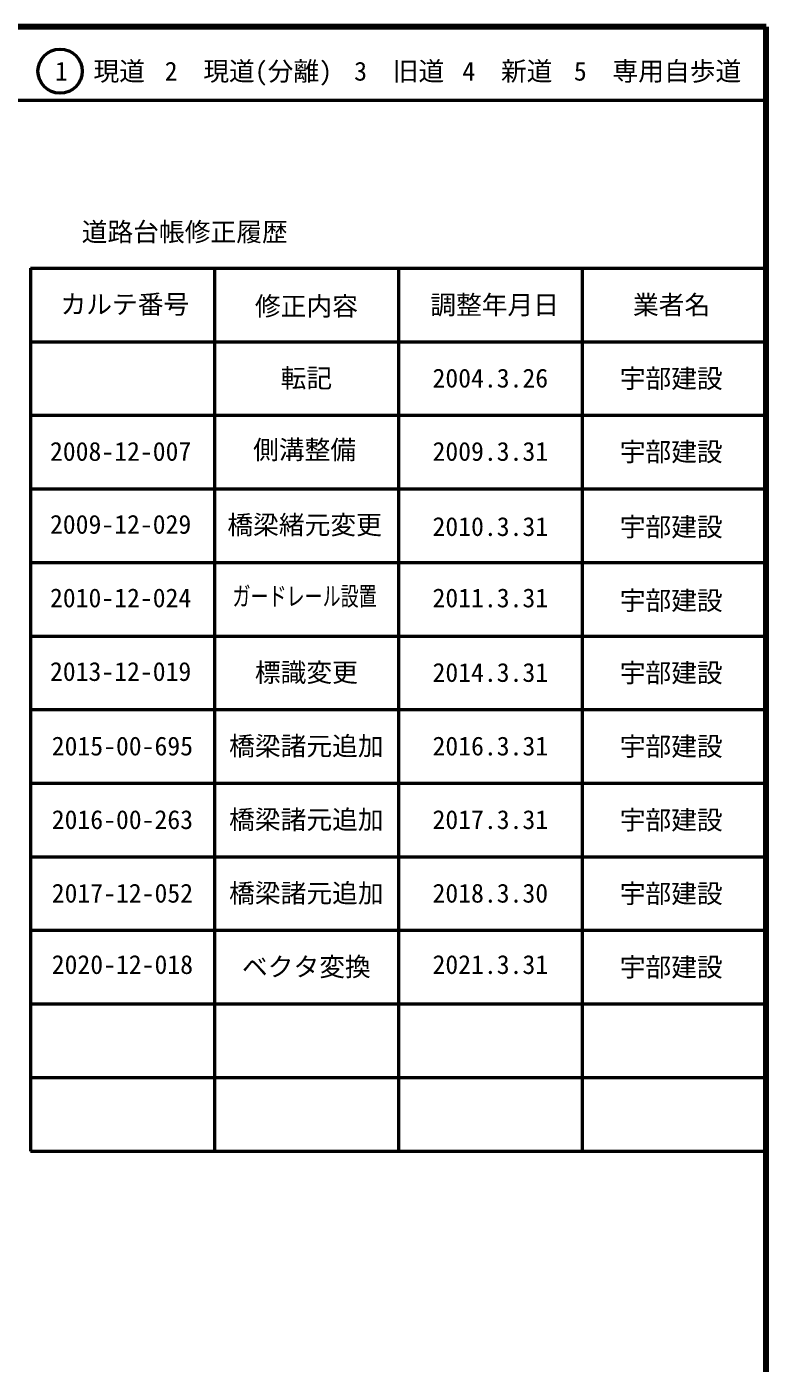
# Model space of a CAD drawing. Units: millimetres, scale not verified. Extents: x 40000 to 680000, y 20000 to 380000.
# Drawn here: x 579500 to 680000, y 198357 to 380000 of the extents above; entities that cross this region are included whole.
import ezdxf
from ezdxf.enums import TextEntityAlignment as Align

# ---------------------------------------------------------------- set-up
doc = ezdxf.new("R2010")
doc.units = ezdxf.units.MM
doc.header["$LTSCALE"] = 1000
for name, color, linetype, lineweight in [('M-TTL', 2, 'Continuous', 13), ('M-TTL-FRAM', 2, 'Continuous', 50), ('M-TTL-LINE', 7, 'Continuous', 50), ('M-TTL-TXT', 7, 'Continuous', 50)]:
    doc.layers.add(name, color=color, linetype=linetype, lineweight=lineweight)
doc.styles.add('ＭＳ ゴシック', font='')
doc.styles.get('ＭＳ ゴシック').set_extended_font_data('MS Gothic')

msp = doc.modelspace()

# ---------------------------------------------------------------- linework, layer by layer
at = {"layer": 'M-TTL', "lineweight": 140}
for p, q in [((680000, 380000), (40000, 380000)), ((680000, 20000), (680000, 380000))]:
    msp.add_line(p, q, dxfattribs=at)
at = {"layer": 'M-TTL-FRAM'}
for p, q in [((580000, 347197), (580000, 227197)), ((580000, 347197), (680000, 347197)), ((580000, 227197), (680000, 227197))]:
    msp.add_line(p, q, dxfattribs=at)
at = {"layer": 'M-TTL-LINE'}
for p, q in [((40000, 370000), (680000, 370000)), ((605000, 347197), (605000, 227197)), ((630000, 347197), (630000, 227197)), ((655000, 347197), (655000, 227197)), ((580000, 337197), (680000, 337197)), ((580000, 327197), (680000, 327197)), ((580000, 317197), (680000, 317197)), ((580000, 307197), (680000, 307197)), ((580000, 297197), (680000, 297197)), ((580000, 287197), (680000, 287197)), ((580000, 277197), (680000, 277197)), ((580000, 267197), (680000, 267197)), ((580000, 257197), (680000, 257197)), ((580000, 247197), (680000, 247197)), ((580000, 237197), (680000, 237197))]:
    msp.add_line(p, q, dxfattribs=at)
at = {"layer": 'M-TTL-TXT'}
msp.add_circle((584031, 373958), 3000, dxfattribs=at)

# ---------------------------------------------------------------- texts
at = {"layer": 'M-TTL-TXT', "style": 'ＭＳ ゴシック'}
for s, p in [('1\u3000現道', (589448, 373958)), ('2\u3000現道(分離)', (609619, 373958)), ('3\u3000旧道', (630121, 373958)), ('4\u3000新道', (644824, 373958)), ('5\u3000専用自歩道', (665228, 373958)), ('道路台帳修正履歴', (600968, 352113)), ('カルテ番号', (592839, 342277)), ('修正内容', (617509, 342023)), ('調整年月日', (643089, 342197)), ('業者名', (667134, 342197)), ('転記', (617500, 332245)), ('2004.3.26', (642500, 332245)), ('宇部建設', (667077, 332189)), ('2008-12-007', (592259, 322288)), ('側溝整備', (617263, 322514)), ('2009.3.31', (642500, 322288)), ('宇部建設', (667077, 322231)), ('橋梁緒元変更', (617263, 312299)), ('2010.3.31', (642500, 312073)), ('宇部建設', (667077, 312016)), ('宇部建設', (667077, 302016)), ('標識変更', (617500, 292245)), ('2014.3.31', (642500, 292245)), ('宇部建設', (667077, 292189)), ('2015-00-695', (592500, 282245)), ('橋梁諸元追加', (617500, 282245)), ('2016.3.31', (642500, 282245)), ('宇部建設', (667077, 282189)), ('2016-00-263', (592500, 272245)), ('橋梁諸元追加', (617500, 272245)), ('2017.3.31', (642500, 272245)), ('宇部建設', (667077, 272189)), ('2017-12-052', (592500, 262245)), ('橋梁諸元追加', (617500, 262245)), ('2018.3.30', (642500, 262245)), ('宇部建設', (667077, 262189)), ('ベクタ変換', (617500, 252245)), ('宇部建設', (667077, 252189))]:
    msp.add_text(s, height=2566, dxfattribs=at).set_placement(p, align=Align.MIDDLE_CENTER)
for s, p in [('2009-12-029', (592259, 310323)), ('2010-12-024', (592259, 300323)), ('2011.3.31', (642500, 300323)), ('2013-12-019', (592259, 290323)), ('2020-12-018', (592500, 250495)), ('2021.3.31', (642500, 250495))]:
    msp.add_text(s, height=2566, dxfattribs=at).set_placement(p, align=Align.BOTTOM_CENTER)
at = {"layer": 'M-TTL-TXT', "style": 'ＭＳ ゴシック', "width": 0.7}
msp.add_text('ガードレール設置', height=2566, dxfattribs=at).set_placement((617263, 300549), align=Align.BOTTOM_CENTER)

doc.saveas('drawing.dxf')
